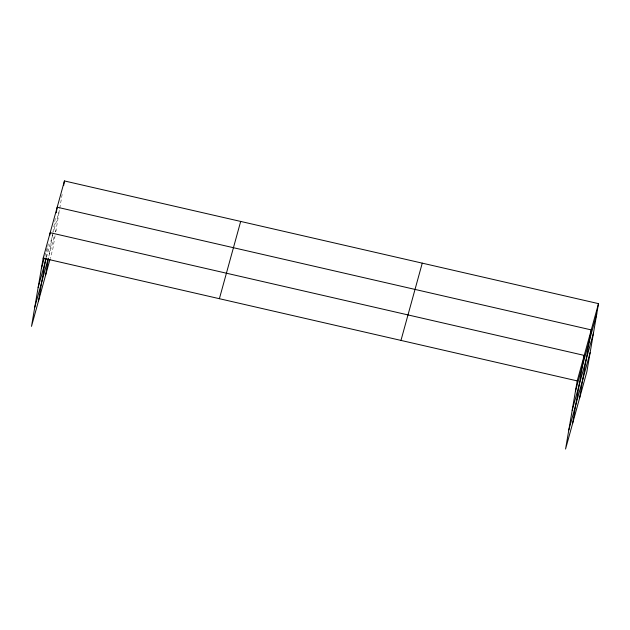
<?xml version="1.0" encoding="UTF-8"?>
<svg xmlns="http://www.w3.org/2000/svg" width="630" height="630" viewBox="0 0 630 630"><rect width="100%" height="100%" fill="white"/><g stroke="black" fill="none" stroke-linecap="round" stroke-linejoin="round"><path stroke-width="0.47" stroke-dasharray="3.15 2.36" d="M45.974 257.284L48.266 243.905M55.29 218.405L48.817 256.26L54.511 235.612M55.078 235.722L52.794 249.102L50.211 258.481M55.731 231.895L59.425 210.294L53.479 231.871M59.755 208.38L62.37 193.087M44.785 256.174L47.384 246.724M46.462 257.339L53.219 232.809M55.542 231.864L56.062 229.982"/><path stroke-width="0.94" d="M598.5 303.636L577.206 380.898L565.559 449.056L586.853 371.787L598.5 303.636L64.441 180.944L43.147 258.213L31.5 326.364L49.951 259.418M38.525 300.872L45.817 258.237M49.699 235.502L50.179 232.714L584.231 355.407L572.583 423.557M45.557 275.373L48.329 259.127M56.251 212.798L57.204 207.215L591.263 329.907L579.608 398.058M63.646 185.598L64.441 180.944M41.399 268.451L44.265 258.064M38.131 287.564L46.203 258.284M34.768 307.251L48.297 258.142M219.39 298.699L240.684 221.429M400.971 340.413L422.258 263.143M575.458 391.135L596.752 313.866M572.19 410.248L593.484 332.979M568.827 429.944L590.121 352.674M43.147 258.213L577.206 380.898"/></g></svg>
